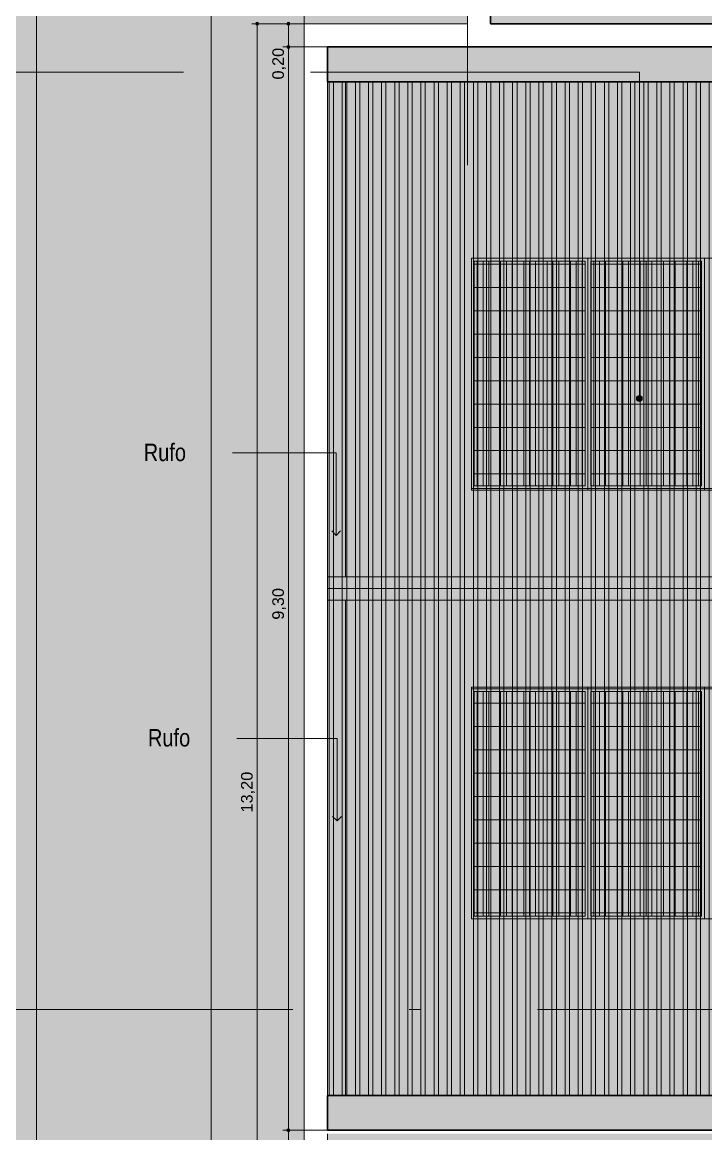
# Model space of a CAD drawing. Header units: metres. Extents: x -77 to -16.6, y -68.5 to -27.7.
# Drawn here: x -68.94 to -63.07, y -56.63 to -47.09 of the extents above; entities that cross this region are included whole.
import ezdxf

# ---------------------------------------------------------------- set-up
doc = ezdxf.new("R2010")
doc.units = ezdxf.units.M
doc.header["$MEASUREMENT"] = 0
for name, pattern in [('Dot & Dashed', [0.012, 0.01, -0.001, 0, -0.001]), ('Hidden Line', [0.003912, 0.002822, -0.00109]), ('Wipeout_Contour', [1, 0, -1])]:
    doc.linetypes.add(name, pattern=pattern)
for name, color, linetype in [('01_PLANTA COBERTURA_5_COBERTURA-LINHAS.EXEC', 7, 'Continuous'), ('01_PLANTA COBERTURA_5_ESTRUTURA-COB.EST', 7, 'Continuous'), ('01_PLANTA COBERTURA_5_PAREDE CONSTRUIR', 7, 'Continuous'), ('01_PLANTA COBERTURA_5_TERRENO.ARQ', 7, 'Continuous')]:
    doc.layers.add(name, color=color, linetype=linetype)
for name, color, linetype, lineweight in [('01_PLANTA COBERTURA_5_COBERTURA-LINHAS.EXEC_Caneta_No__241', 7, 'Continuous', 13), ('01_PLANTA COBERTURA_5_COBERTURA-LINHAS.EXEC_Caneta_No__5', 7, 'Continuous', 15), ('01_PLANTA COBERTURA_5_ESTRUTURA-COB.EST_Caneta_No__1', 7, 'Continuous', 35), ('01_PLANTA COBERTURA_5_ESTRUTURA-COB.EST_Caneta_No__241', 7, 'Continuous', 13), ('01_PLANTA COBERTURA_5_LAJES.EST_Caneta_No__241', 7, 'Continuous', 13), ('01_PLANTA COBERTURA_5_LAJES.EST_Caneta_No__96', 252, 'Continuous', 0), ('01_PLANTA COBERTURA_5_LAJES.EST_Caneta_No__99', 7, 'Continuous', 20), ('01_PLANTA COBERTURA_5_PAREDE CONSTRUIR_Caneta_No__241', 7, 'Continuous', 13), ('01_PLANTA COBERTURA_5_TERRENO.ARQ_Caneta_No__241', 7, 'Continuous', 13)]:
    doc.layers.add(name, color=color, linetype=linetype, lineweight=lineweight)
for name, color, linetype, lineweight, true_color in [('01_PLANTA COBERTURA_5_COBERTURA-LINHAS.EXEC_Caneta_No__9', 7, 'Continuous', 5, 0x020202), ('01_PLANTA COBERTURA_5_COTAS IMPLANTAÇÃO.EXEC_Caneta_No__25', 7, 'Continuous', 13, 0x982312), ('01_PLANTA COBERTURA_5_ESTRUTURA-COB.EST_Caneta_No__13', 7, 'Continuous', 0, 0xaaaaaa), ('01_PLANTA COBERTURA_5_ESTRUTURA-COB.EST_Caneta_No__19', 7, 'Continuous', 0, 0xe9e9e9), ('01_PLANTA COBERTURA_5_ESTRUTURA-COB.EST_Caneta_No__9', 7, 'Continuous', 5, 0x020202), ('01_PLANTA COBERTURA_5_LAJES.EST_Caneta_No__18', 7, 'Continuous', 0, 0xdfdfdf), ('01_PLANTA COBERTURA_5_LAJES.EST_Caneta_No__19', 7, 'Continuous', 0, 0xe9e9e9)]:
    doc.layers.add(name, color=color, linetype=linetype, lineweight=lineweight, true_color=true_color)
doc.styles.add('GENERATED_STYLE_1', font='arial.ttf')
doc.styles.add('GENERATED_STYLE_2', font='ARIALN.TTF')
pattern_1 = [(45, (0, 0.6), (-0.1909188, 0.1909188), [0, -0.18, 0, -0.27]), (110, (0.6, 0.6), (0.253717, 0.09234544), [0, -0.132, 0, -0.228])]
pattern_2 = [(90, (0, 0), (-0.1125, 0), []), (90, (-0.0375, 2e-18), (-0.1125, 0), [])]

msp = doc.modelspace()

# ---------------------------------------------------------------- hatches: boundary and pattern name
at = {"layer": '01_PLANTA COBERTURA_5_COBERTURA-LINHAS.EXEC', "linetype": 'Continuous', "lineweight": 0, "true_color": 0x000000}
msp.add_hatch(color=18, dxfattribs=at).paths.add_polyline_path([(-63.6625, -50.3175), (-63.6606, -50.3271), (-63.6552, -50.3352), (-63.6471, -50.3406), (-63.6375, -50.3425), (-63.628, -50.3406), (-63.6199, -50.3352), (-63.6145, -50.3271), (-63.6125, -50.3175), (-63.6145, -50.308), (-63.6199, -50.2998), (-63.628, -50.2944), (-63.6375, -50.2925), (-63.6471, -50.2944), (-63.6552, -50.2998), (-63.6606, -50.308)])
at = {"layer": '01_PLANTA COBERTURA_5_COTAS IMPLANTAÇÃO.EXEC_Caneta_No__25', "linetype": 'Continuous', "lineweight": 13, "true_color": 0x982312}
for points in [[(-66.9307, -47.1002), (-66.9297, -47.105), (-66.927, -47.109), (-66.9229, -47.1117), (-66.9182, -47.1127), (-66.9134, -47.1117), (-66.9093, -47.109), (-66.9066, -47.105), (-66.9057, -47.1002), (-66.9066, -47.0954), (-66.9093, -47.0913), (-66.9134, -47.0886), (-66.9182, -47.0877), (-66.9229, -47.0886), (-66.927, -47.0913), (-66.9297, -47.0954)], [(-66.6623, -47.1002), (-66.6613, -47.105), (-66.6586, -47.109), (-66.6546, -47.1117), (-66.6498, -47.1127), (-66.645, -47.1117), (-66.641, -47.109), (-66.6383, -47.105), (-66.6373, -47.1002), (-66.6383, -47.0954), (-66.641, -47.0913), (-66.645, -47.0886), (-66.6498, -47.0877), (-66.6546, -47.0886), (-66.6586, -47.0913), (-66.6613, -47.0954)], [(-66.6623, -47.3002), (-66.6613, -47.305), (-66.6586, -47.309), (-66.6546, -47.3117), (-66.6498, -47.3127), (-66.645, -47.3117), (-66.641, -47.309), (-66.6383, -47.305), (-66.6373, -47.3002), (-66.6383, -47.2954), (-66.641, -47.2913), (-66.645, -47.2886), (-66.6498, -47.2877), (-66.6546, -47.2886), (-66.6586, -47.2913), (-66.6613, -47.2954)], [(-66.6623, -56.6006), (-66.6613, -56.6054), (-66.6586, -56.6094), (-66.6546, -56.6121), (-66.6498, -56.6131), (-66.645, -56.6121), (-66.641, -56.6094), (-66.6383, -56.6054), (-66.6373, -56.6006), (-66.6383, -56.5958), (-66.641, -56.5917), (-66.645, -56.589), (-66.6498, -56.5881), (-66.6546, -56.589), (-66.6586, -56.5917), (-66.6613, -56.5958)]]:
    msp.add_hatch(color=24, dxfattribs=at).paths.add_polyline_path(points)
at = {"layer": '01_PLANTA COBERTURA_5_LAJES.EST_Caneta_No__18', "linetype": 'Continuous', "lineweight": 0, "true_color": 0xdfdfdf}
h = msp.add_hatch(dxfattribs=at)
h.set_pattern_fill('Piso_Externo__0005', color=254, style=0, pattern_type=2)
h.set_pattern_definition(pattern_1)
h.paths.add_polyline_path([(-76.514, -65.1016), (-73.814, -65.1016, -0.414214), (-75.814, -67.1016), (-66.814, -67.1016, -0.414214), (-68.814, -65.1016), (-68.814, -62.301), (-68.814, -45.4002, -0.414214), (-66.514, -43.1002), (-65.914, -43.1002), (-65.914, -42.3002), (-66.514, -42.3002), (-66.514, -38.2041), (-65.114, -38.2041), (-65.114, -36.7038), (-66.514, -36.7038), (-66.514, -32.5997), (-65.114, -32.5997), (-56.714, -32.5997), (-53.814, -32.5997), (-44.014, -32.5997), (-44.014, -42.3002), (-53.814, -42.3002), (-53.814, -47.1002), (-44.014, -47.1002), (-44.014, -50.8516), (-45.6136, -50.8516), (-45.6136, -52.3506), (-44.014, -52.3506), (-44.014, -60.3006), (-48.9163, -60.3006), (-48.9163, -61.1006), (-44.3609, -61.1006), (-44.3609, -67.1016), (-44.014, -67.1016), (-41.514, -67.1016), (-41.514, -28.1016), (-41.714, -28.1016), (-41.714, -60.3006), (-43.014, -60.3006), (-43.014, -30.0016), (-66.514, -30.0016), (-66.514, -28.1016), (-76.514, -28.1016)])
h.paths.add_polyline_path([(-73.814, -45.1016), (-76.314, -45.1016), (-76.314, -43.0892), (-75.7984, -43.0908, -0.414214), (-73.8139, -45.0876)], flags=0)
h.paths.add_polyline_path([(-73.814, -45.5846, -0.009328), (-73.814, -45.6604)], flags=0)
h.paths.add_polyline_path([(-52.814, -46.3002), (-52.814, -43.1002), (-44.014, -43.1002), (-44.014, -46.3002)], flags=0)
h.paths.add_polyline_path([(-67.714, -34.1), (-76.314, -34.1), (-76.314, -32.5997), (-67.714, -32.5997)], flags=0)
h = msp.add_hatch(dxfattribs=at)
h.set_pattern_fill('Piso_Externo__0005', color=254, style=0, pattern_type=2)
h.set_pattern_definition(pattern_1)
h.paths.add_polyline_path([(-66.514, -46.3002), (-67.314, -46.3002), (-67.314, -61.1006), (-56.514, -61.1006), (-56.514, -67.1016), (-54.116, -67.1016), (-54.116, -62.3006), (-51.8328, -62.3006), (-51.8328, -67.1016), (-48.9163, -67.1016), (-48.9163, -65.8006), (-48.9163, -60.3006), (-56.514, -60.3006), (-66.514, -60.3006), (-66.514, -47.1002), (-65.114, -47.1002), (-65.114, -46.3002), (-65.114, -42.3002), (-65.914, -42.3002), (-65.914, -43.1002), (-65.914, -46.3002)])
at = {"layer": '01_PLANTA COBERTURA_5_LAJES.EST_Caneta_No__19', "linetype": 'Continuous', "lineweight": 0, "true_color": 0xefefef}
msp.add_hatch(color=7, dxfattribs=at).paths.add_polyline_path([(-64.914, -47.3002), (-66.314, -47.3002), (-66.314, -60.1006), (-56.514, -60.1006), (-44.214, -60.1006), (-44.214, -56.8006), (-44.214, -52.5516), (-45.8136, -52.5516), (-45.8136, -50.6516), (-44.214, -50.6516), (-44.214, -47.3002), (-45.8136, -47.3002), (-54.014, -47.3002), (-54.014, -42.1002), (-44.214, -42.1002), (-44.214, -32.7997), (-54.014, -32.7997), (-56.514, -32.7997), (-56.714, -32.7997), (-64.914, -32.7997), (-66.314, -32.7997), (-66.314, -36.5038), (-64.914, -36.5038), (-64.914, -38.4037), (-66.314, -38.4037), (-66.314, -42.1002), (-64.914, -42.1002)])
at = {"layer": '01_PLANTA COBERTURA_5_TERRENO.ARQ', "linetype": 'Continuous', "lineweight": 0, "true_color": 0xc5d9be}
msp.add_hatch(color=9, dxfattribs=at).paths.add_polyline_path([(-68.814, -45.4002), (-68.814, -61.8006), (-68.814, -65.1016, 0.414214), (-66.814, -67.1016), (-56.514, -67.1016), (-56.514, -61.1006), (-67.314, -61.1006), (-67.314, -46.3002), (-65.914, -46.3002), (-65.914, -43.1002), (-66.514, -43.1002, 0.414214)])

# ---------------------------------------------------------------- linework, layer by layer
at = {"layer": '01_PLANTA COBERTURA_5_COBERTURA-LINHAS.EXEC_Caneta_No__241', "color": 7, "linetype": 'Continuous', "lineweight": 13, "ltscale": 1000}
for p, q in [((-66.2395, -51.4929), (-66.2395, -50.7858)), ((-66.2395, -51.4929), (-66.202, -51.4554)), ((-66.2328, -53.943), (-66.2328, -53.2359)), ((-66.2328, -53.943), (-66.1953, -53.9055))]:
    msp.add_line(p, q, dxfattribs=at)
at = {"layer": '01_PLANTA COBERTURA_5_COBERTURA-LINHAS.EXEC_Caneta_No__5', "color": 7, "linetype": 'Continuous', "lineweight": 15, "ltscale": 1000}
msp.add_circle((-63.6375, -50.3175), 0.025, dxfattribs=at)
at = {"layer": '01_PLANTA COBERTURA_5_COBERTURA-LINHAS.EXEC_Caneta_No__9', "color": 18, "linetype": 'Hidden Line', "lineweight": 5, "ltscale": 1000, "true_color": 0x020202}
msp.add_line((-63.6375, -50.2925), (-63.6375, -47.5156), dxfattribs=at)
at = {"layer": '01_PLANTA COBERTURA_5_COTAS IMPLANTAÇÃO.EXEC_Caneta_No__25', "color": 24, "linetype": 'Continuous', "lineweight": 13, "ltscale": 1000, "true_color": 0x982312}
for p, q in [((-66.9307, -47.1002), (-66.965, -47.1002)), ((-66.9182, -60.2881), (-66.9182, -47.1127)), ((-66.6623, -47.1002), (-66.6967, -47.1002)), ((-66.6498, -47.2877), (-66.6498, -47.1127)), ((-66.6623, -47.3002), (-66.6967, -47.3002)), ((-66.6498, -56.5881), (-66.6498, -47.3127)), ((-66.6623, -56.6006), (-66.6967, -56.6006)), ((-66.6498, -56.7881), (-66.6498, -56.6131))]:
    msp.add_line(p, q, dxfattribs=at)
for centre in [(-66.9182, -47.1002), (-66.6498, -47.1002), (-66.6498, -47.3002), (-66.6498, -56.6006)]:
    msp.add_circle(centre, 0.0125, dxfattribs=at)
at = {"layer": '01_PLANTA COBERTURA_5_ESTRUTURA-COB.EST_Caneta_No__241', "color": 7, "linetype": 'Continuous', "lineweight": 13, "ltscale": 1000}
for p, q in [((-66.159, -47.6002), (-66.159, -51.8504)), ((-66.159, -56.3006), (-66.159, -52.0504))]:
    msp.add_line(p, q, dxfattribs=at)
at = {"layer": '01_PLANTA COBERTURA_5_LAJES.EST_Caneta_No__241', "color": 7, "linetype": 'Continuous', "lineweight": 13, "ltscale": 1000, "flags": 128}
msp.add_lwpolyline([(-76.514, -28.1016), (-76.514, -65.1016), (-73.814, -65.1016, -0.414214), (-75.814, -67.1016), (-66.814, -67.1016, -0.414214), (-68.814, -65.1016), (-68.814, -62.301), (-68.814, -45.4002, -0.414214), (-66.514, -43.1002), (-65.914, -43.1002), (-65.914, -42.3002)], format="xyb", dxfattribs=at)
msp.add_lwpolyline([(-64.914, -42.1002), (-64.914, -47.3002), (-66.314, -47.3002), (-66.314, -60.1006), (-56.514, -60.1006), (-44.214, -60.1006), (-44.214, -56.8006), (-44.214, -52.5516), (-45.8136, -52.5516), (-45.8136, -50.6516), (-44.214, -50.6516), (-44.214, -47.3002), (-45.8136, -47.3002), (-54.014, -47.3002), (-54.014, -42.1002)], dxfattribs=at)
msp.add_lwpolyline([(-66.514, -46.3002), (-67.314, -46.3002), (-67.314, -61.1006), (-56.514, -61.1006), (-56.514, -67.1016), (-54.116, -67.1016), (-54.116, -62.3006), (-51.8328, -62.3006), (-51.8328, -67.1016), (-48.9163, -67.1016), (-48.9163, -65.8006), (-48.9163, -60.3006), (-56.514, -60.3006), (-66.514, -60.3006), (-66.514, -47.1002), (-65.114, -47.1002), (-65.114, -46.3002), (-65.114, -42.3002), (-65.914, -42.3002), (-65.914, -43.1002), (-65.914, -46.3002)], close=True, dxfattribs=at)
at = {"layer": '01_PLANTA COBERTURA_5_LAJES.EST_Caneta_No__96', "color": 252, "linetype": 'Continuous', "lineweight": 0, "ltscale": 1000}
for p, q in [((-65.0292, -49.1383), (-65.0292, -51.0665)), ((-64.9792, -49.1383), (-64.9792, -51.0665)), ((-64.9292, -49.1383), (-64.9292, -51.0665)), ((-64.8292, -49.1383), (-64.8292, -51.0665)), ((-64.7792, -49.1383), (-64.7792, -51.0665)), ((-64.7292, -49.1383), (-64.7292, -51.0665)), ((-64.6292, -49.1383), (-64.6292, -51.0665)), ((-64.5792, -49.1383), (-64.5792, -51.0665)), ((-64.5292, -49.1383), (-64.5292, -51.0665)), ((-64.4292, -49.1383), (-64.4292, -51.0665)), ((-64.3792, -49.1383), (-64.3792, -51.0665)), ((-64.3292, -49.1383), (-64.3292, -51.0665)), ((-64.2292, -49.1383), (-64.2292, -51.0665)), ((-64.1792, -49.1383), (-64.1792, -51.0665)), ((-64.1292, -49.1383), (-64.1292, -51.0665)), ((-64.0292, -49.1383), (-64.0292, -51.0665)), ((-63.9792, -49.1383), (-63.9792, -51.0665)), ((-63.9292, -49.1383), (-63.9292, -51.0665)), ((-63.8292, -49.1383), (-63.8292, -51.0665)), ((-63.7792, -49.1383), (-63.7792, -51.0665)), ((-63.7292, -49.1383), (-63.7292, -51.0665)), ((-63.6292, -49.1383), (-63.6292, -51.0665)), ((-63.5792, -49.1383), (-63.5792, -51.0665)), ((-63.5292, -49.1383), (-63.5292, -51.0665)), ((-63.4292, -49.1383), (-63.4292, -51.0665)), ((-63.3792, -49.1383), (-63.3792, -51.0665)), ((-63.3292, -49.1383), (-63.3292, -51.0665)), ((-63.2292, -49.1383), (-63.2292, -51.0665)), ((-63.1792, -49.1383), (-63.1792, -51.0665)), ((-63.1292, -49.1383), (-63.1292, -51.0665)), ((-65.0552, -49.1658), (-64.1032, -49.1658)), ((-64.0552, -49.1658), (-63.1032, -49.1658)), ((-65.0552, -49.3658), (-64.1032, -49.3658)), ((-64.0552, -49.3658), (-63.1032, -49.3658)), ((-65.0552, -49.5658), (-64.1032, -49.5658)), ((-64.0552, -49.5658), (-63.1032, -49.5658)), ((-65.0552, -49.7658), (-64.1032, -49.7658)), ((-64.0552, -49.7658), (-63.1032, -49.7658)), ((-65.0552, -49.9658), (-64.1032, -49.9658)), ((-64.0552, -49.9658), (-63.1032, -49.9658)), ((-65.0552, -50.1658), (-64.1032, -50.1658)), ((-64.0552, -50.1658), (-63.1032, -50.1658)), ((-65.0552, -50.3658), (-64.1032, -50.3658)), ((-64.0552, -50.3658), (-63.1032, -50.3658)), ((-65.0552, -50.5658), (-64.1032, -50.5658)), ((-64.0552, -50.5658), (-63.1032, -50.5658)), ((-65.0552, -50.7658), (-64.1032, -50.7658)), ((-64.0552, -50.7658), (-63.1032, -50.7658)), ((-65.0552, -50.9658), (-64.1032, -50.9658)), ((-64.0552, -50.9658), (-63.1032, -50.9658)), ((-65.0292, -54.7624), (-65.0292, -52.8343)), ((-64.9792, -54.7624), (-64.9792, -52.8343)), ((-64.9292, -54.7624), (-64.9292, -52.8343)), ((-64.8292, -54.7624), (-64.8292, -52.8343)), ((-64.7792, -54.7624), (-64.7792, -52.8343)), ((-64.7292, -54.7624), (-64.7292, -52.8343)), ((-64.6292, -54.7624), (-64.6292, -52.8343)), ((-64.5792, -54.7624), (-64.5792, -52.8343)), ((-64.5292, -54.7624), (-64.5292, -52.8343)), ((-64.4292, -54.7624), (-64.4292, -52.8343)), ((-64.3792, -54.7624), (-64.3792, -52.8343)), ((-64.3292, -54.7624), (-64.3292, -52.8343)), ((-64.2292, -54.7624), (-64.2292, -52.8343)), ((-64.1792, -54.7624), (-64.1792, -52.8343)), ((-64.1292, -54.7624), (-64.1292, -52.8343)), ((-64.0292, -54.7624), (-64.0292, -52.8343)), ((-63.9792, -54.7624), (-63.9792, -52.8343)), ((-63.9292, -54.7624), (-63.9292, -52.8343)), ((-63.8292, -54.7624), (-63.8292, -52.8343)), ((-63.7792, -54.7624), (-63.7792, -52.8343)), ((-63.7292, -54.7624), (-63.7292, -52.8343)), ((-63.6292, -54.7624), (-63.6292, -52.8343)), ((-63.5792, -54.7624), (-63.5792, -52.8343)), ((-63.5292, -54.7624), (-63.5292, -52.8343)), ((-63.4292, -54.7624), (-63.4292, -52.8343)), ((-63.3792, -54.7624), (-63.3792, -52.8343)), ((-63.3292, -54.7624), (-63.3292, -52.8343)), ((-63.2292, -54.7624), (-63.2292, -52.8343)), ((-63.1792, -54.7624), (-63.1792, -52.8343)), ((-63.1292, -54.7624), (-63.1292, -52.8343)), ((-65.0552, -52.9349), (-64.1032, -52.9349)), ((-64.0552, -52.9349), (-63.1032, -52.9349)), ((-65.0552, -53.1349), (-64.1032, -53.1349)), ((-64.0552, -53.1349), (-63.1032, -53.1349)), ((-65.0552, -53.3349), (-64.1032, -53.3349)), ((-64.0552, -53.3349), (-63.1032, -53.3349)), ((-65.0552, -53.5349), (-64.1032, -53.5349)), ((-64.0552, -53.5349), (-63.1032, -53.5349)), ((-65.0552, -53.7349), (-64.1032, -53.7349)), ((-64.0552, -53.7349), (-63.1032, -53.7349)), ((-65.0552, -53.9349), (-64.1032, -53.9349)), ((-64.0552, -53.9349), (-63.1032, -53.9349)), ((-65.0552, -54.1349), (-64.1032, -54.1349)), ((-64.0552, -54.1349), (-63.1032, -54.1349)), ((-65.0552, -54.3349), (-64.1032, -54.3349)), ((-64.0552, -54.3349), (-63.1032, -54.3349)), ((-65.0552, -54.5349), (-64.1032, -54.5349)), ((-64.0552, -54.5349), (-63.1032, -54.5349)), ((-65.0552, -54.7349), (-64.1032, -54.7349)), ((-64.0552, -54.7349), (-63.1032, -54.7349))]:
    msp.add_line(p, q, dxfattribs=at)
at = {"layer": '01_PLANTA COBERTURA_5_LAJES.EST_Caneta_No__96', "color": 252, "linetype": 'Continuous', "lineweight": 0, "ltscale": 1000, "flags": 128}
for points in [[(-65.0792, -49.1143), (-64.0792, -49.1143), (-64.0792, -51.0905), (-65.0792, -51.0905)], [(-65.0552, -49.1383), (-64.1032, -49.1383), (-64.1032, -51.0665), (-65.0552, -51.0665)], [(-64.0792, -49.1143), (-63.0792, -49.1143), (-63.0792, -51.0905), (-64.0792, -51.0905)], [(-64.0552, -49.1383), (-63.1032, -49.1383), (-63.1032, -51.0665), (-64.0552, -51.0665)], [(-63.0792, -49.1143), (-62.0792, -49.1143), (-62.0792, -51.0905), (-63.0792, -51.0905)], [(-65.0792, -51.0905), (-64.0792, -51.0905), (-64.0792, -51.1044), (-65.0792, -51.1044)], [(-64.0792, -51.0905), (-63.0792, -51.0905), (-63.0792, -51.1044), (-64.0792, -51.1044)], [(-63.0792, -51.0905), (-62.0792, -51.0905), (-62.0792, -51.1044), (-63.0792, -51.1044)], [(-65.0792, -52.8103), (-64.0792, -52.8103), (-64.0792, -52.7964), (-65.0792, -52.7964)], [(-65.0792, -54.7864), (-64.0792, -54.7864), (-64.0792, -52.8103), (-65.0792, -52.8103)], [(-65.0552, -54.7624), (-64.1032, -54.7624), (-64.1032, -52.8343), (-65.0552, -52.8343)], [(-64.0792, -52.8103), (-63.0792, -52.8103), (-63.0792, -52.7964), (-64.0792, -52.7964)], [(-64.0792, -54.7864), (-63.0792, -54.7864), (-63.0792, -52.8103), (-64.0792, -52.8103)], [(-64.0552, -54.7624), (-63.1032, -54.7624), (-63.1032, -52.8343), (-64.0552, -52.8343)], [(-63.0792, -52.8103), (-62.0792, -52.8103), (-62.0792, -52.7964), (-63.0792, -52.7964)], [(-63.0792, -54.7864), (-62.0792, -54.7864), (-62.0792, -52.8103), (-63.0792, -52.8103)]]:
    msp.add_lwpolyline(points, close=True, dxfattribs=at)
at = {"layer": '01_PLANTA COBERTURA_5_TERRENO.ARQ_Caneta_No__241', "color": 7, "linetype": 'Continuous', "lineweight": 13, "ltscale": 1000, "flags": 128}
msp.add_lwpolyline([(-68.814, -45.4002), (-68.814, -61.8006), (-68.814, -65.1016, 0.414214), (-66.814, -67.1016), (-56.514, -67.1016), (-56.514, -61.1006), (-67.314, -61.1006), (-67.314, -46.3002), (-65.914, -46.3002), (-65.914, -43.1002), (-66.514, -43.1002, 0.414214)], format="xyb", close=True, dxfattribs=at)

# ---------------------------------------------------------------- texts
at = {"layer": '01_PLANTA COBERTURA_5_COBERTURA-LINHAS.EXEC_Caneta_No__241', "color": 7, "linetype": 'Continuous', "lineweight": 13, "char_height": 0.15, "attachment_point": 3, "style": 'GENERATED_STYLE_2'}
for insert in [(-67.1348, -50.7053), (-67.0982, -53.1555)]:
    msp.add_mtext('\\A1;{\\pqr;\\pt0,241;\\fArial Narrow|b0|i0|c0|p0;\\W1.000000;Rufo \\fArial Narrow|b0|i0|c0|p0;\\W1.000000;\\A1{\\H.66x;\\S^  ;}\\fArial Narrow|b0|i0|c0|p0;\\W1.000000;\\fArial Narrow|b0|i0|c0|p0;\\W1.000000;\\A1{\\H.66x;\\S^  ;}\\fArial Narrow|b0|i0|c0|p0;\\W1.000000;\\fArial Narrow|b0|i0|c0|p0;\\W1.000000;\\fArial Narrow|b0|i0|c0|p0;\\W1.000000;\\fArial Narrow|b0|i0|c0|p0;\\W1.000000;\\fArial Narrow|b0|i0|c0|p0;\\W1.000000;\\fArial Narrow|b0|i0|c0|p0;\\W1.000000;\\fArial Narrow|b0|i0|c0|p0;\\W1.000000;\\A1{\\H.66x;\\S^  ;}\\fArial Narrow|b0|i0|c0|p0;\\W1.000000;\\fArial Narrow|b0|i0|c0|p0;\\W1.000000;\\A1{\\H.66x;\\S^  ;}\\fArial Narrow|b0|i0|c0|p0;\\W1.000000;\\fArial Narrow|b0|i0|c0|p0;\\W1.000000;\\fArial Narrow|b0|i0|c0|p0;\\W1.000000;\\fArial Narrow|b0|i0|c0|p0;\\W1.000000;\\fArial Narrow|b0|i0|c0|p0;\\W1.000000;\\fArial Narrow|b0|i0|c0|p0;\\W1.000000;\\fArial Narrow|b0|i0|c0|p0;\\W1.000000;\\A1{\\H.66x;\\S^  ;}\\fArial Narrow|b0|i0|c0|p0;\\W1.000000;\\fArial Narrow|b0|i0|c0|p0;\\W1.000000;\\A1{\\H.66x;\\S^  ;}\\fArial Narrow|b0|i0|c0|p0;\\W1.000000;\\fArial Narrow|b0|i0|c0|p0;\\W1.000000;\\fArial Narrow|b0|i0|c0|p0;\\W1.000000;\\fArial Narrow|b0|i0|c0|p0;\\W1.000000;\\fArial Narrow|b0|i0|c0|p0;\\W1.000000;\\fArial Narrow|b0|i0|c0|p0;\\W1.000000;\\fArial Narrow|b0|i0|c0|p0;\\W1.000000;\\A1{\\H.66x;\\S^  ;}\\fArial Narrow|b0|i0|c0|p0;\\W1.000000;\\fArial Narrow|b0|i0|c0|p0;\\W1.000000;\\A1{\\H.66x;\\S^  ;}\\fArial Narrow|b0|i0|c0|p0;\\W1.000000;\\fArial Narrow|b0|i0|c0|p0;\\W1.000000;\\fArial Narrow|b0|i0|c0|p0;\\W1.000000;\\fArial Narrow|b0|i0|c0|p0;\\W1.000000;\\fArial Narrow|b0|i0|c0|p0;\\W1.000000;\\fArial Narrow|b0|i0|c0|p0;\\W1.000000;\\fArial Narrow|b0|i0|c0|p0;\\W1.000000;\\A1{\\H.66x;\\S^  ;}\\fArial Narrow|b0|i0|c0|p0;\\W1.000000;\\fArial Narrow|b0|i0|c0|p0;\\W1.000000;\\A1{\\H.66x;\\S^  ;}\\fArial Narrow|b0|i0|c0|p0;\\W1.000000;\\fArial Narrow|b0|i0|c0|p0;\\W1.000000;\\fArial Narrow|b0|i0|c0|p0;\\W1.000000;\\fArial Narrow|b0|i0|c0|p0;\\W1.000000;\\fArial Narrow|b0|i0|c0|p0;\\W1.000000;\\fArial Narrow|b0|i0|c0|p0;\\W1.000000;\\fArial Narrow|b0|i0|c0|p0;\\W1.000000;\\A1{\\H.66x;\\S^  ;}\\fArial Narrow|b0|i0|c0|p0;\\W1.000000;}', dxfattribs=dict(at, insert=insert))
at = {"layer": '01_PLANTA COBERTURA_5_COTAS IMPLANTAÇÃO.EXEC_Caneta_No__25', "color": 24, "linetype": 'Continuous', "lineweight": 13, "true_color": 0x982312, "char_height": 0.1, "attachment_point": 7, "rotation": 90, "style": 'GENERATED_STYLE_1'}
for s, insert, width in [('\\A1;{\\pql;\\fArial|b0|i0|c0|p0;\\W1.000000;0,20}', (-66.6698, -47.5796), 0.26692), ('\\A1;{\\pql;\\fArial|b0|i0|c0|p0;\\W1.000000;9,30}', (-66.6698, -52.2173), 0.26692), ('\\A1;{\\pql;\\fArial|b0|i0|c0|p0;\\W1.000000;13,20}', (-66.9382, -53.872), 0.343192)]:
    msp.add_mtext(s, dxfattribs=dict(at, insert=insert, width=width))

# ---------------------------------------------------------------- next in the draw order: wipeouts: each hides what was drawn before it
at = {"color": 254, "linetype": 'Wipeout_Contour', "lineweight": 0, "ltscale": 244.59566}
msp.add_wipeout([(-66.484, -47.1002), (-66.514, -47.1002), (-66.484, -47.1302)], dxfattribs=at).dxf.layer = '01_PLANTA COBERTURA_5_PAREDE CONSTRUIR'
at = {"color": 254, "linetype": 'Wipeout_Contour', "lineweight": 0, "ltscale": 321.169683}
msp.add_wipeout([(-65.084, -47.1302), (-64.944, -47.1302), (-64.944, -47.1002), (-65.084, -47.1002)], dxfattribs=at).dxf.layer = '01_PLANTA COBERTURA_5_PAREDE CONSTRUIR'
at = {"color": 254, "linetype": 'Wipeout_Contour', "lineweight": 0, "ltscale": 244.473354}
msp.add_wipeout([(-66.314, -47.2702), (-66.344, -47.2702), (-66.314, -47.3002)], dxfattribs=at).dxf.layer = '01_PLANTA COBERTURA_5_PAREDE CONSTRUIR'

# ---------------------------------------------------------------- next in the draw order: wipeouts: each hides what was drawn before it
at = {"color": 254, "linetype": 'Wipeout_Contour', "lineweight": 0, "ltscale": 315.764039}
msp.add_wipeout([(-65.114, -42.1302), (-65.114, -47.1002), (-65.084, -47.1002), (-65.084, -42.1302)], dxfattribs=at).dxf.layer = '01_PLANTA COBERTURA_5_PAREDE CONSTRUIR'
at = {"color": 254, "linetype": 'Wipeout_Contour', "lineweight": 0, "ltscale": 315.389633}
msp.add_wipeout([(-64.944, -42.3002), (-64.944, -47.1002), (-64.914, -47.1002), (-64.914, -42.3002)], dxfattribs=at).dxf.layer = '01_PLANTA COBERTURA_5_PAREDE CONSTRUIR'
at = {"color": 254, "linetype": 'Wipeout_Contour', "lineweight": 0, "ltscale": 244.456923}
msp.add_wipeout([(-66.344, -47.1302), (-66.484, -47.1302), (-66.344, -47.2702)], dxfattribs=at).dxf.layer = '01_PLANTA COBERTURA_5_PAREDE CONSTRUIR'

# ---------------------------------------------------------------- next in the draw order: wipeouts: each hides what was drawn before it
at = {"color": 254, "linetype": 'Wipeout_Contour', "lineweight": 0, "ltscale": 315.636269}
msp.add_wipeout([(-65.084, -42.2702), (-65.084, -47.1002), (-64.944, -47.1002), (-64.944, -42.2702)], dxfattribs=at).dxf.layer = '01_PLANTA COBERTURA_5_PAREDE CONSTRUIR'
at = {"color": 254, "linetype": 'Wipeout_Contour', "lineweight": 0, "ltscale": 244.399646}
msp.add_wipeout([(-66.484, -47.1302), (-66.514, -47.1002), (-66.514, -47.1302)], dxfattribs=at).dxf.layer = '01_PLANTA COBERTURA_5_PAREDE CONSTRUIR'
at = {"color": 254, "linetype": 'Wipeout_Contour', "lineweight": 0, "ltscale": 244.281417}
msp.add_wipeout([(-66.314, -47.3002), (-66.344, -47.2702), (-66.344, -47.3002)], dxfattribs=at).dxf.layer = '01_PLANTA COBERTURA_5_PAREDE CONSTRUIR'

# ---------------------------------------------------------------- next in the draw order: linework, layer by layer
at = {"layer": '01_PLANTA COBERTURA_5_PAREDE CONSTRUIR_Caneta_No__241', "color": 7, "linetype": 'Continuous', "lineweight": 13, "ltscale": 1000, "flags": 128}
for points in [[(-65.114, -42.1002), (-65.114, -47.1002)], [(-64.914, -47.1002), (-64.914, -42.3002)]]:
    msp.add_lwpolyline(points, dxfattribs=at)

# ---------------------------------------------------------------- next in the draw order: wipeouts: each hides what was drawn before it
at = {"color": 254, "linetype": 'Wipeout_Contour', "lineweight": 0, "ltscale": 342.440132}
msp.add_wipeout([(-66.484, -60.2706), (-66.484, -47.1302), (-66.514, -47.1302), (-66.514, -60.2706)], dxfattribs=at).dxf.layer = '01_PLANTA COBERTURA_5_PAREDE CONSTRUIR'
at = {"color": 254, "linetype": 'Wipeout_Contour', "lineweight": 0, "ltscale": 337.278236}
msp.add_wipeout([(-66.314, -56.6006), (-66.314, -47.3002), (-66.344, -47.3002), (-66.344, -56.6006)], dxfattribs=at).dxf.layer = '01_PLANTA COBERTURA_5_PAREDE CONSTRUIR'

# ---------------------------------------------------------------- next in the draw order: linework, layer by layer
at = {"layer": '01_PLANTA COBERTURA_5_COBERTURA-LINHAS.EXEC_Caneta_No__241', "color": 7, "linetype": 'Continuous', "lineweight": 13, "ltscale": 1000}
for p, q in [((-66.2395, -51.4929), (-66.277, -51.4554)), ((-66.2328, -53.943), (-66.2703, -53.9055))]:
    msp.add_line(p, q, dxfattribs=at)

# ---------------------------------------------------------------- next in the draw order: wipeouts: each hides what was drawn before it
at = {"color": 254, "linetype": 'Wipeout_Contour', "lineweight": 0, "ltscale": 244.416328}
msp.add_wipeout([(-66.344, -47.2702), (-66.484, -47.1302), (-66.484, -47.2702)], dxfattribs=at).dxf.layer = '01_PLANTA COBERTURA_5_PAREDE CONSTRUIR'
at = {"color": 254, "linetype": 'Wipeout_Contour', "lineweight": 0, "ltscale": 321.445659}
msp.add_wipeout([(-65.114, -47.1302), (-65.084, -47.1302), (-65.084, -47.1002), (-65.114, -47.1002)], dxfattribs=at).dxf.layer = '01_PLANTA COBERTURA_5_PAREDE CONSTRUIR'
at = {"color": 254, "linetype": 'Wipeout_Contour', "lineweight": 0, "ltscale": 303.707483}
msp.add_wipeout([(-64.914, -47.1302), (-54.014, -47.1302), (-54.014, -47.1002), (-64.914, -47.1002)], dxfattribs=at).dxf.layer = '01_PLANTA COBERTURA_5_PAREDE CONSTRUIR'
at = {"color": 254, "linetype": 'Wipeout_Contour', "lineweight": 0, "ltscale": 348.82887}
msp.add_wipeout([(-66.314, -56.6306), (-66.314, -56.6006), (-66.344, -56.6006), (-66.344, -56.6306)], dxfattribs=at).dxf.layer = '01_PLANTA COBERTURA_5_PAREDE CONSTRUIR'

# ---------------------------------------------------------------- next in the draw order: linework, layer by layer
at = {"layer": '01_PLANTA COBERTURA_5_PAREDE CONSTRUIR_Caneta_No__241', "color": 7, "linetype": 'Continuous', "lineweight": 13, "ltscale": 1000, "flags": 128}
msp.add_lwpolyline([(-66.514, -47.1002), (-66.484, -47.1002)], dxfattribs=at)

# ---------------------------------------------------------------- next in the draw order: wipeouts: each hides what was drawn before it
at = {"color": 254, "linetype": 'Wipeout_Contour', "lineweight": 0, "ltscale": 320.895053}
msp.add_wipeout([(-64.944, -47.1302), (-64.914, -47.1302), (-64.914, -47.1002), (-64.944, -47.1002)], dxfattribs=at).dxf.layer = '01_PLANTA COBERTURA_5_PAREDE CONSTRUIR'
at = {"color": 254, "linetype": 'Wipeout_Contour', "lineweight": 0, "ltscale": 337.549276}
msp.add_wipeout([(-66.344, -56.6306), (-66.344, -47.2702), (-66.484, -47.2702), (-66.484, -56.6306)], dxfattribs=at).dxf.layer = '01_PLANTA COBERTURA_5_PAREDE CONSTRUIR'

# ---------------------------------------------------------------- next in the draw order: hatches: boundary and pattern name
at = {"layer": '01_PLANTA COBERTURA_5_ESTRUTURA-COB.EST', "linetype": 'Continuous', "lineweight": 0, "true_color": 0xffffff}
for points in [[(-66.314, -51.8504), (-66.159, -51.8504), (-66.159, -47.6002), (-66.314, -47.6002)], [(-66.159, -52.0504), (-66.314, -52.0504), (-66.314, -56.3006), (-66.159, -56.3006)]]:
    msp.add_hatch(color=7, dxfattribs=at).paths.add_polyline_path(points)
at = {"layer": '01_PLANTA COBERTURA_5_ESTRUTURA-COB.EST_Caneta_No__13', "linetype": 'Continuous', "lineweight": 0, "true_color": 0xaaaaaa}
h = msp.add_hatch(dxfattribs=at)
h.set_pattern_fill('Telha_cobertura_02_0005', color=253, style=0, pattern_type=2)
h.set_pattern_definition(pattern_2)
h.paths.add_polyline_path([(-45.8136, -47.6002), (-66.314, -47.6002), (-66.314, -51.9504), (-45.8136, -51.9504), (-45.8136, -50.6516), (-44.214, -50.6516), (-44.214, -47.6002)])
h = msp.add_hatch(dxfattribs=at)
h.set_pattern_fill('Telha_cobertura_02_0005', color=253, style=0, pattern_type=2)
h.set_pattern_definition(pattern_2)
h.paths.add_polyline_path([(-66.314, -51.9504), (-66.314, -56.3006), (-45.8136, -56.3006), (-44.214, -56.3006), (-44.214, -52.5506), (-45.8136, -52.5506), (-45.8136, -51.9504)])
at = {"layer": '01_PLANTA COBERTURA_5_ESTRUTURA-COB.EST_Caneta_No__19', "linetype": 'Continuous', "lineweight": 0, "true_color": 0xe9e9e9}
msp.add_hatch(color=254, dxfattribs=at).paths.add_polyline_path([(-66.314, -51.8504), (-66.314, -52.0504), (-45.8136, -52.0504), (-45.8136, -51.8504)])

# ---------------------------------------------------------------- next in the draw order: linework, layer by layer
at = {"layer": '01_PLANTA COBERTURA_5_COBERTURA-LINHAS.EXEC_Caneta_No__241', "color": 7, "linetype": 'Continuous', "lineweight": 13, "ltscale": 1000}
for p, q in [((-66.2395, -50.7858), (-67.1298, -50.7858)), ((-66.2328, -53.2359), (-67.0932, -53.2359))]:
    msp.add_line(p, q, dxfattribs=at)
at = {"layer": '01_PLANTA COBERTURA_5_COBERTURA-LINHAS.EXEC_Caneta_No__9', "color": 18, "linetype": 'Hidden Line', "lineweight": 5, "ltscale": 1000, "true_color": 0x020202}
msp.add_line((-63.6375, -47.5156), (-69.6275, -47.5156), dxfattribs=at)
at = {"layer": '01_PLANTA COBERTURA_5_ESTRUTURA-COB.EST_Caneta_No__241', "color": 7, "linetype": 'Continuous', "lineweight": 13, "ltscale": 1000}
for p, q in [((-66.314, -47.6002), (-66.314, -51.8504)), ((-66.314, -47.6002), (-66.159, -47.6002)), ((-66.314, -51.8504), (-45.8136, -51.8504)), ((-66.314, -52.0504), (-66.314, -51.8504)), ((-66.314, -51.8504), (-66.159, -51.8504)), ((-66.314, -52.0504), (-45.8136, -52.0504)), ((-66.314, -56.3006), (-66.314, -52.0504)), ((-66.159, -52.0504), (-66.314, -52.0504)), ((-66.159, -56.3006), (-66.314, -56.3006))]:
    msp.add_line(p, q, dxfattribs=at)
at = {"layer": '01_PLANTA COBERTURA_5_ESTRUTURA-COB.EST_Caneta_No__9', "color": 18, "linetype": 'Continuous', "lineweight": 5, "ltscale": 1000, "true_color": 0x020202, "flags": 128}
for points in [[(-45.8136, -47.6002), (-66.314, -47.6002), (-66.314, -51.9504), (-45.8136, -51.9504), (-45.8136, -50.6516), (-44.214, -50.6516), (-44.214, -47.6002)], [(-66.314, -51.9504), (-66.314, -56.3006), (-45.8136, -56.3006), (-44.214, -56.3006), (-44.214, -52.5506), (-45.8136, -52.5506), (-45.8136, -51.9504)]]:
    msp.add_lwpolyline(points, close=True, dxfattribs=at)
at = {"layer": '01_PLANTA COBERTURA_5_LAJES.EST_Caneta_No__99', "color": 7, "linetype": 'Dot & Dashed', "lineweight": 20, "ltscale": 1000}
msp.add_line((-76.6125, -55.5643), (-41.4312, -55.5643), dxfattribs=at)
at = {"layer": '01_PLANTA COBERTURA_5_PAREDE CONSTRUIR_Caneta_No__241', "color": 7, "linetype": 'Continuous', "lineweight": 13, "ltscale": 1000, "flags": 128}
for points in [[(-66.514, -47.1002), (-66.514, -60.3006)], [(-66.314, -56.6006), (-66.314, -47.3002)]]:
    msp.add_lwpolyline(points, dxfattribs=at)

# ---------------------------------------------------------------- next in the draw order: wipeouts: each hides what was drawn before it
at = {"color": 254, "linetype": 'Wipeout_Contour', "lineweight": 0, "ltscale": 323.714177}
msp.add_wipeout([(-66.484, -47.1302), (-65.114, -47.1302), (-65.114, -47.1002), (-66.484, -47.1002)], dxfattribs=at).dxf.layer = '01_PLANTA COBERTURA_5_PAREDE CONSTRUIR'
at = {"color": 254, "linetype": 'Wipeout_Contour', "lineweight": 0, "ltscale": 292.22104}
msp.add_wipeout([(-66.314, -47.3002), (-44.214, -47.3002), (-44.214, -47.2702), (-66.314, -47.2702)], dxfattribs=at).dxf.layer = '01_PLANTA COBERTURA_5_PAREDE CONSTRUIR'
at = {"color": 254, "linetype": 'Wipeout_Contour', "lineweight": 0, "ltscale": 317.925363}
msp.add_wipeout([(-44.214, -56.6006), (-66.314, -56.6006), (-66.314, -56.6306), (-44.214, -56.6306)], dxfattribs=at).dxf.layer = '01_PLANTA COBERTURA_5_PAREDE CONSTRUIR'

# ---------------------------------------------------------------- next in the draw order: linework, layer by layer
at = {"layer": '01_PLANTA COBERTURA_5_COTAS IMPLANTAÇÃO.EXEC_Caneta_No__25', "color": 24, "linetype": 'Continuous', "lineweight": 13, "ltscale": 1000, "true_color": 0x982312}
for p, q in [((-66.514, -48.3146), (-66.514, -46.8741)), ((-65.1968, -56.6006), (-66.6373, -56.6006))]:
    msp.add_line(p, q, dxfattribs=at)
at = {"layer": '01_PLANTA COBERTURA_5_ESTRUTURA-COB.EST_Caneta_No__1', "color": 7, "linetype": 'Continuous', "lineweight": 35, "ltscale": 1000, "flags": 128}
msp.add_lwpolyline([(-66.314, -56.6006), (-44.214, -56.6006), (-44.214, -56.3006), (-66.314, -56.3006)], close=True, dxfattribs=at)
at = {"layer": '01_PLANTA COBERTURA_5_PAREDE CONSTRUIR_Caneta_No__241', "color": 7, "linetype": 'Continuous', "lineweight": 13, "ltscale": 1000, "flags": 128}
msp.add_lwpolyline([(-44.214, -56.6006), (-66.314, -56.6006)], dxfattribs=at)

# ---------------------------------------------------------------- next in the draw order: wipeouts: each hides what was drawn before it
at = {"color": 254, "linetype": 'Wipeout_Contour', "lineweight": 0, "ltscale": 303.921561}
msp.add_wipeout([(-64.944, -47.2702), (-53.984, -47.2702), (-53.984, -47.1302), (-64.944, -47.1302)], dxfattribs=at).dxf.layer = '01_PLANTA COBERTURA_5_PAREDE CONSTRUIR'

# ---------------------------------------------------------------- next in the draw order: wipeouts: each hides what was drawn before it
at = {"color": 254, "linetype": 'Wipeout_Contour', "lineweight": 0, "ltscale": 321.368736}
msp.add_wipeout([(-65.084, -47.2702), (-64.944, -47.2702), (-64.944, -47.1302), (-65.084, -47.1302)], dxfattribs=at).dxf.layer = '01_PLANTA COBERTURA_5_PAREDE CONSTRUIR'

# ---------------------------------------------------------------- next in the draw order: linework, layer by layer
at = {"layer": '01_PLANTA COBERTURA_5_ESTRUTURA-COB.EST_Caneta_No__1', "color": 7, "linetype": 'Continuous', "lineweight": 35, "ltscale": 1000, "flags": 128}
msp.add_lwpolyline([(-64.914, -47.1002), (-54.014, -47.1002), (-54.014, -46.8002), (-64.914, -46.8002)], close=True, dxfattribs=at)
at = {"layer": '01_PLANTA COBERTURA_5_PAREDE CONSTRUIR_Caneta_No__241', "color": 7, "linetype": 'Continuous', "lineweight": 13, "ltscale": 1000, "flags": 128}
msp.add_lwpolyline([(-54.014, -47.1002), (-64.914, -47.1002)], dxfattribs=at)

# ---------------------------------------------------------------- next in the draw order: wipeouts: each hides what was drawn before it
at = {"color": 254, "linetype": 'Wipeout_Contour', "lineweight": 0, "ltscale": 323.635505}
msp.add_wipeout([(-66.344, -47.2702), (-65.084, -47.2702), (-65.084, -47.1302), (-66.344, -47.1302)], dxfattribs=at).dxf.layer = '01_PLANTA COBERTURA_5_PAREDE CONSTRUIR'

# ---------------------------------------------------------------- next in the draw order: linework, layer by layer
at = {"layer": '01_PLANTA COBERTURA_5_COTAS IMPLANTAÇÃO.EXEC_Caneta_No__25', "color": 24, "linetype": 'Continuous', "lineweight": 13, "ltscale": 1000, "true_color": 0x982312}
for p, q in [((-65.114, -48.3146), (-65.114, -46.8741)), ((-65.4652, -47.1002), (-66.9057, -47.1002)), ((-65.1968, -47.1002), (-66.6373, -47.1002)), ((-65.1968, -47.3002), (-66.6373, -47.3002))]:
    msp.add_line(p, q, dxfattribs=at)
at = {"layer": '01_PLANTA COBERTURA_5_ESTRUTURA-COB.EST_Caneta_No__1', "color": 7, "linetype": 'Continuous', "lineweight": 35, "ltscale": 1000, "flags": 128}
msp.add_lwpolyline([(-66.314, -47.6002), (-44.214, -47.6002), (-44.214, -47.3002), (-66.314, -47.3002)], close=True, dxfattribs=at)
at = {"layer": '01_PLANTA COBERTURA_5_PAREDE CONSTRUIR_Caneta_No__241', "color": 7, "linetype": 'Continuous', "lineweight": 13, "ltscale": 1000, "flags": 128}
for points in [[(-65.114, -47.1002), (-66.484, -47.1002)], [(-66.314, -47.3002), (-44.214, -47.3002)]]:
    msp.add_lwpolyline(points, dxfattribs=at)

doc.saveas('drawing.dxf')
